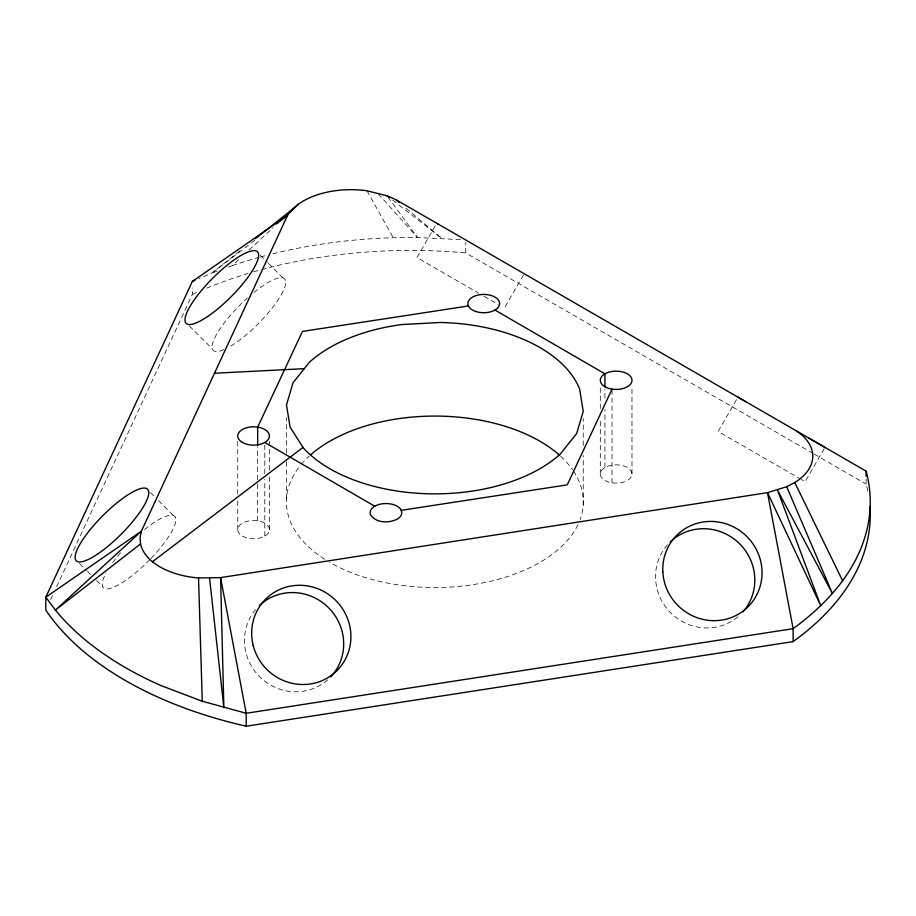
<?xml version="1.0" encoding="UTF-8"?>
<svg xmlns="http://www.w3.org/2000/svg" width="916" height="916" viewBox="0 0 916 916"><rect width="100%" height="100%" fill="white"/><g stroke="black" fill="none" stroke-linecap="round" stroke-linejoin="round"><path stroke-width="0.69" stroke-dasharray="4.58 3.44" d="M237.736 529.608L237.736 499.815M237.736 494.148L237.736 440.23M257.671 520.78L257.671 481.049M257.671 479.629L257.671 446.997M264.77 536.078L264.77 479.331M264.77 473.652L264.781 442.439M269.407 529.608L269.418 475.702M269.418 470.022L269.418 447.317M269.418 445.909L269.418 440.23M286.49 498.51L286.49 461.618M286.49 453.099L286.49 417.627M813.007 453.42L465.763 252.942L465.763 242.591M583.229 505.071L583.229 455.412M583.229 445.474L583.229 418.509M600.289 473.973L600.301 418.623M600.301 408.685L600.301 385.98M604.926 467.504L604.938 409.315M604.938 397.968L604.938 389.449M612.025 482.801L612.037 390.548M631.971 473.973L631.983 385.98M867.784 491.022A350.588 202.413 0 0 0 866.135 484.095L866.135 478.919M50.609 599.774L53.002 594.598M56.609 586.835L192.349 294.368L192.349 287.899M435.329 225.702L416.952 257.545L478.541 293.109M523.471 274.96L504.384 308.028L502.758 307.089M736.51 399.582L718.133 431.425L800.458 478.965M824.263 448.611L805.164 481.679L801.431 479.526M228.45 267.003L232.286 265.594L239.603 258.793M249.026 250.034L273.082 227.672M239.706 251.053L211.848 273.117L198.841 278.659M254.785 240.347L211.848 273.117L216.955 271.239M272.831 253.766A351.183 202.757 0 0 1 393.273 237.748L417.501 237.53L461.515 239.706M814.244 454.13L866.135 484.095M484.095 296.315L498.27 304.49M392.62 200.112L441.707 238.286L403.429 206.043M260.362 255.324L267.38 262.32M268.388 263.327L285.437 280.342M189.28 325.856L212.34 348.87M150.43 492.533L154.438 496.529M158.445 500.537L175.494 517.54M79.497 563.489L86.516 570.496M87.524 571.504L90.524 574.504M96.546 580.504L102.558 586.515M378.319 193.871L417.501 237.53L387.869 196.894M366.984 190.803L393.273 237.748M327.665 679.855A50.483 48.754 44.8 0 1 260.064 677.142A50.483 48.754 44.8 0 1 255.518 609.598M192.349 294.368A351.183 202.757 0 0 1 197.444 292.067M206.547 288.185A351.183 202.757 0 0 1 248.179 273.437M253.572 271.846A351.183 202.757 0 0 1 260.384 269.934M261.758 269.556A351.183 202.757 0 0 1 465.763 252.942M737.952 616.72A50.483 48.754 44.8 0 1 669.871 611.957A50.483 48.754 44.8 0 1 668.314 543.852M253.892 292.502A50.483 13.042 -45.1 0 1 283.353 290.716A50.483 13.042 -45.1 0 1 228.531 347.347M223.859 349.66A50.483 13.042 -45.1 0 1 214.333 338.68A50.483 13.042 -45.1 0 1 247.469 297.975M144.51 529.551A50.483 13.042 -45.1 0 1 175.723 518.296A50.483 13.042 -45.1 0 1 150.785 558.668M149.869 559.619A50.483 13.042 -45.1 0 1 111.008 588.187A50.483 13.042 -45.1 0 1 105.97 573.118M112.714 562.584A50.483 13.042 -45.1 0 1 120.74 552.531M232.286 265.594A351.183 202.757 0 0 1 259.022 257.373M260.384 256.995A351.183 202.757 0 0 1 267.266 255.163M573.347 470.87A148.484 85.726 0 0 1 580.149 519.486M577.985 524.616A148.484 85.726 0 0 1 329.256 562.058M324.688 559.264A148.484 85.726 0 0 1 300.391 465.442M301.272 464.366A148.484 85.726 0 0 1 309.207 456.122M560.672 456.271A148.484 85.726 0 0 1 572.546 469.702M242.374 536.078A15.835 9.149 0 0 0 268.869 531.978A15.835 9.149 0 0 0 249.473 520.78A15.835 9.149 0 0 0 242.374 536.078M604.926 480.431A15.835 9.137 0 0 0 631.433 476.343A15.835 9.137 0 0 0 612.025 465.145A15.835 9.137 0 0 0 604.926 480.431"/><path stroke-width="1.37" d="M869.925 506.353A350.588 202.413 0 0 1 793.13 641.601L246.198 726.216L246.198 713.278L220.584 577.618L198.543 577.973A67.486 39.113 0.2 0 1 140.549 543.932L140.079 537.52L141.419 531.165L287.555 215.34L292.089 209.581L298.192 204.325A67.269 38.838 0 0 1 366.984 190.803L387.044 195.772L395.769 199.596L866.135 471.168L866.135 476.331M257.671 445.577L257.671 427.142L302.463 331.409L468.442 305.955M604.938 386.609L604.938 373.831L494.949 310.043M793.13 641.601L793.13 628.674L767.505 492.648L786.684 486.728L794.767 482.503A66.685 38.495 0 0 0 796.141 430.749M276.254 223.962L287.555 215.34L192.349 281.43L45.8 597.198L45.8 610.125A354.068 204.417 0 0 0 246.198 726.216M612.037 389.128L567.256 484.862L401.265 510.327A15.835 9.149 0 0 0 381.869 503.857A15.835 9.149 0 0 0 370.671 515.055C376.35 523.276 388.922 523.276 397.166 519.154A15.835 9.149 0 0 0 401.815 512.697L401.265 510.327M304.238 368.667L293.017 382.796L286.49 404.861L290.074 427.142L303.528 448.13A148.484 85.726 0 0 0 560.512 453.809L576.702 433.474L583.229 411.421L579.645 389.128A148.484 85.726 0 0 0 440.539 322.478L401.941 324.539A148.484 85.726 0 0 0 309.207 362.461L304.238 368.667L214.481 373.247M866.158 471.168A350.588 202.413 0 0 1 842.583 580.778C828.831 599.327 811.725 615.105 793.13 628.674L246.198 713.278L202.264 701.232L161.594 685.821A354.068 204.417 0 0 1 55.407 610.102L45.8 597.198L141.419 531.165L55.407 610.102L140.549 543.932M289.822 212.111L298.192 204.325M255.312 238.698L292.089 209.581M152.468 561.726L303.047 447.386M192.349 281.43L194.948 280.319M436.749 223.252L438.1 224.031M737.93 397.143L745.853 401.712M809.263 438.317L824.961 447.386M374.77 506.227L264.781 442.439M387.044 195.772L389.277 197.501M395.769 199.596L399.055 202.356M794.767 482.503L842.606 580.79M786.684 486.728L832.415 593.465L777.512 490.14L820.736 605.716L767.505 492.648L220.584 577.618L223.87 707.69L209.592 578.317M198.543 577.973L202.264 701.232M259.411 605.476A50.483 48.754 44.8 0 1 328.581 607.755A50.483 48.754 44.8 0 1 330.699 676.913M670.294 541.848A50.483 48.754 44.8 0 1 738.949 543.142A50.483 48.754 44.8 0 1 743.002 611.762M311.108 454.428A148.484 85.726 0 0 1 559.676 455.366M662.841 571.893A50.483 48.754 44.8 0 0 739.43 613.583A50.483 48.754 44.8 0 0 734.964 527.65A50.483 48.754 44.8 0 0 662.841 571.893M253.182 645.448A50.483 48.754 44.8 0 0 335.932 671.611A50.483 48.754 44.8 0 0 314.738 587.637A50.483 48.754 44.8 0 0 253.182 645.448M207.531 316.581A50.483 13.042 -45.1 0 0 258.358 253.32A50.483 13.042 -45.1 0 0 199.539 292.857A50.483 13.042 -45.1 0 0 207.531 316.581M98.218 553.642A50.483 13.042 -45.1 0 0 148.426 490.529A50.483 13.042 -45.1 0 0 89.218 530.856A50.483 13.042 -45.1 0 0 98.218 553.642M475.828 311.509A15.835 9.149 0 0 0 499.586 303.574A15.835 9.149 0 0 0 475.828 295.65A15.835 9.149 0 0 0 475.828 311.509M242.374 442.439A15.835 9.149 0 0 0 268.88 438.34A15.835 9.149 0 0 0 249.473 427.131A15.835 9.149 0 0 0 242.374 442.439M604.938 386.758A15.835 9.137 0 0 0 631.445 382.67A15.835 9.137 0 0 0 612.037 371.472A15.835 9.137 0 0 0 604.938 386.758"/></g></svg>
